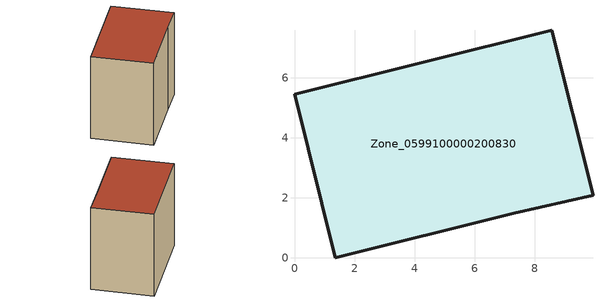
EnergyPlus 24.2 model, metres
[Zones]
Zone_0599100000200830
 floor ground (C_G): 0,5.46 8.57,7.59 9.95,2.08 7.31,1.49 1.36,0 z0
 wall outside (C_F): 8.57,7.59 0,5.46 1.36,0 7.31,1.49 9.95,2.08 8.57,7.59 z0:8.31
 roof outside (C_R): 9.95,2.08 8.57,7.59 0,5.46 1.36,0 7.31,1.49 z8.31
[BUILDING]
Pand.0599100000200830: North Axis=0; Terrain=City; Loads Convergence Tolerance Value=0.04; Temperature Convergence Tolerance Value=0.4; Solar Distribution=FullExterior; Maximum Number of Warmup Days=25; Minimum Number of Warmup Days=1
[Site:Location]
Rotterdam.The.Hague.AP_ZH_NLD Design_Conditions: Latitude=51.96; Longitude=4.45; Time Zone=1; Elevation=-4.5
[SITE:GROUNDTEMPERATURE:BUILDINGSURFACE]
18, 18, 18, 18, 18, 18, 18, 18, 18, 18, 18, 18
[MATERIAL] Thermal Absorptance=0.9; Solar Absorptance=0.7; Visible Absorptance=0.7
Name | Roughness | Thickness | Conductivity | Density | Specific Heat
G.TC.1975-1991 | MediumSmooth | 0.15 | 0.288461 | 540 | 1210
F.TC.1975-1991 | Rough | 0.3 | 0.230769 | 1920 | 840
R.TC.1975-1991 | MediumRough | 0.2 | 0.153846 | 1500 | 1000
[CONSTRUCTION]
C_G: G.TC.1975-1991
C_F: F.TC.1975-1991
C_R: R.TC.1975-1991
[ZONE]
Zone_0599100000200830: Type=1; Multiplier=1; Ceiling Height=Autocalculate; Volume=Autocalculate; Floor Area=autocalculate; Part of Total Floor Area=Yes
[ZONEINFILTRATION:DESIGNFLOWRATE]
Infil_Zone_0599100000200830: Zone or ZoneList or Space or SpaceList=Zone_0599100000200830; Schedule=AlwaysOn; Design Flow Rate Calculation Method=Flow/Area; Flow Rate per Floor Area=0.003; Constant Term Coefficient=1; Temperature Term Coefficient=0; Velocity Term Coefficient=0; Velocity Squared Term Coefficient=0
[HVACTEMPLATE:ZONE:IDEALLOADSAIRSYSTEM]
Zone_0599100000200830: Maximum Heating Supply Air Temperature=50; Minimum Cooling Supply Air Temperature=13; Maximum Heating Supply Air Humidity Ratio=0.0156; Minimum Cooling Supply Air Humidity Ratio=0.0077; Heating Limit=NoLimit; Cooling Limit=NoLimit; Dehumidification Control Type=ConstantSensibleHeatRatio; Cooling Sensible Heat Ratio=0.7; Dehumidification Setpoint=60; Humidification Control Type=None; Humidification Setpoint=30; Outdoor Air Method=None; Outdoor Air Flow Rate per Person=0.00944; Outdoor Air Flow Rate per Zone Floor Area=0; Outdoor Air Flow Rate per Zone=0; Demand Controlled Ventilation Type=None; Outdoor Air Economizer Type=NoEconomizer; Heat Recovery Type=None; Sensible Heat Recovery Effectiveness=0.7; Latent Heat Recovery Effectiveness=0.65
[ZONECONTROL:THERMOSTAT]
ThermostatControl_Zone_0599100000200830: Zone or ZoneList=Zone_0599100000200830; Control Type Schedule=DualSetpointControlType; Control 1=Thermostat_Zone_0599100000200830; Temperature Difference Between Cutout And Setpoint=0
[THERMOSTATSETPOINT:DUALSETPOINT]
Thermostat_Zone_0599100000200830: Heating Setpoint Temperature Schedule=HeatingSetpoint_Zone_0599100000200830; Cooling Setpoint Temperature Schedule=CoolingSetpoint_Zone_0599100000200830
[SCHEDULE:COMPACT]
HeatingSetpoint_Zone_0599100000200830: Through: 12/31, For: AllDays, Until: 24:00, 21
CoolingSetpoint_Zone_0599100000200830: Through: 12/31, For: AllDays, Until: 24:00, 24
DualSetpointControlType: Through: 12/31, For: AllDays, Until: 24:00, 4
AlwaysOn: Through: 12/31, For: AllDays, Until: 24:00, 1
